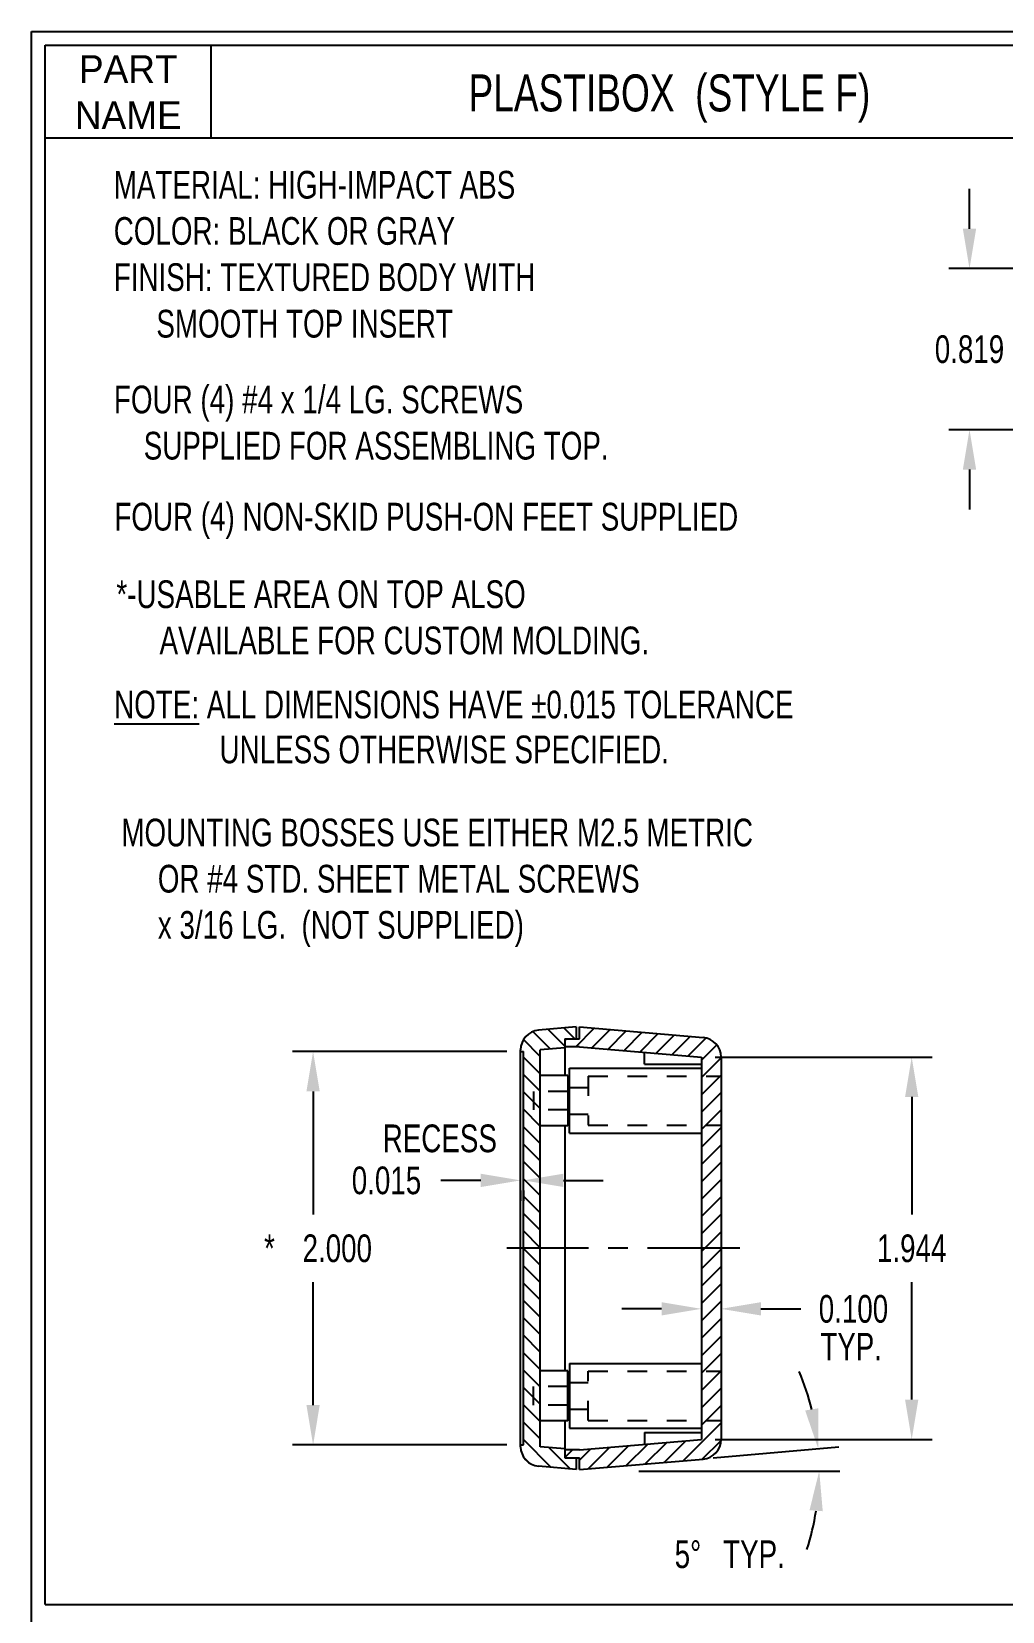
# Model space of a CAD drawing. Extents: x 0 to 11.4, y 0 to 17.4.
# Drawn here: x 0 to 4.94, y 9.41 to 17.44 of the extents above; entities that cross this region are included whole.
import ezdxf
from ezdxf.enums import TextEntityAlignment as Align

# ---------------------------------------------------------------- set-up
doc = ezdxf.new("R2010")
doc.units = 0
doc.header["$LTSCALE"] = 0.375
doc.linetypes.add('CENTER', pattern=[2, 1.25, -0.25, 0.25, -0.25])
doc.linetypes.add('HIDDEN', pattern=[0.375, 0.25, -0.125])
doc.layers.get('0').update_dxf_attribs({"linetype": 'CONTINUOUS'})
doc.layers.get('DEFPOINTS').update_dxf_attribs({"linetype": 'CONTINUOUS'})
for name, color, linetype in [('CENTER', 7, 'CENTER'), ('DIM', 7, 'CONTINUOUS'), ('HIDDEN', 7, 'HIDDEN'), ('OBJECT', 7, 'CONTINUOUS'), ('TEXT', 7, 'CONTINUOUS'), ('TITLE', 7, 'CONTINUOUS')]:
    doc.layers.add(name, color=color, linetype=linetype)
doc.styles.get("Standard").update_dxf_attribs({"font": 'TXT', "width": 0.75})
doc.styles.add('TXT', font='txt', dxfattribs={"width": 0.75})
doc.dimstyles.new('23NSTD', dxfattribs={"dimscale": 1.125, "dimtxt": 0.125, "dimasz": 0.18, "dimexe": 0.093, "dimexo": 0.063, "dimgap": 0.09, "dimtad": 0, "dimtih": 1, "dimtoh": 1, "dimzin": 0, "dimcen": 0.09, "dimazin": 3, "dimtfac": 1, "dimtofl": 0, "dimtmove": 0, "dimatfit": 3})
doc.dimstyles.new('23NSTDI', dxfattribs={"dimscale": 1.125, "dimtxt": 0.125, "dimasz": 0.18, "dimexe": 0.093, "dimexo": 0.063, "dimgap": 0.09, "dimtad": 0, "dimtih": 1, "dimtoh": 1, "dimzin": 0, "dimcen": 0.09, "dimazin": 3, "dimtfac": 1, "dimtix": 1, "dimtofl": 0, "dimtmove": 0, "dimatfit": 3})

# ---------------------------------------------------------------- blocks, each defined once
blk = doc.blocks.new('*D18')
at = {"color": 0, "linetype": 'BYBLOCK'}
for p, q in [((3.46579, 10.222112), (4.103982, 10.277946)), ((3.088259, 10.155417), (4.109332, 10.155417))]:
    blk.add_line(p, q, dxfattribs=at)
for start, end in [(13.925452, 22.850903), (342.149097, 351.074548)]:
    blk.add_arc((2.703469, 10.155417), 1.301238, start, end, dxfattribs=at)
for points in [[(3.999753, 10.474121), (3.933172, 10.463024), (3.999755, 10.268828)], [(3.955302, 9.956158), (4.022598, 9.950905), (4.004707, 10.155417)]]:
    blk.add_solid(points, dxfattribs=at)
at = {"layer": 'DEFPOINTS', "color": 0, "linetype": 'BYBLOCK'}
for p in [(3.395184, 10.215935), (4.003435, 10.212922), (2.703469, 10.155417), (2.703469, 10.155417), (3.017384, 10.155417)]:
    blk.add_point(p, dxfattribs=at)
at = {"color": 0, "linetype": 'BYBLOCK', "style": 'TXT', "width": 0.75}
for s, p in [('5%%d', (3.337111, 9.732419)), (' TYP.', (3.653517, 9.732419))]:
    blk.add_text(s, height=0.140625, dxfattribs=at).set_placement(p, align=Align.MIDDLE_CENTER)
blk = doc.blocks.new('*D1')
at = {"color": 0, "linetype": 'BYBLOCK'}
for p, q in [((3.761567, 12.566156), (3.559067, 12.566156)), ((4.181567, 12.566156), (4.384067, 12.566156)), ((3.964067, 12.514377), (3.964067, 12.461531)), ((3.979067, 12.514377), (3.979067, 12.461531))]:
    blk.add_line(p, q, dxfattribs=at)
for points in [[(3.761567, 12.599906), (3.761567, 12.532406), (3.964067, 12.566156)], [(4.181567, 12.599906), (4.181567, 12.532406), (3.979067, 12.566156)]]:
    blk.add_solid(points, dxfattribs=at)
at = {"layer": 'DEFPOINTS', "color": 0, "linetype": 'BYBLOCK'}
for p in [(3.964067, 12.585252), (3.964067, 12.566156), (3.979067, 12.585252)]:
    blk.add_point(p, dxfattribs=at)
at = {"color": 0, "linetype": 'BYBLOCK', "style": 'TXT', "width": 0.75}
blk.add_text('0.015', height=0.140625, dxfattribs=at).set_placement((3.282035, 12.566156), align=Align.MIDDLE_CENTER)
blk = doc.blocks.new('*D29')
at = {"color": 0, "linetype": 'BYBLOCK'}
for p, q in [((3.202969, 11.172335), (3.000469, 11.172335)), ((3.707969, 11.172335), (3.910469, 11.172335)), ((3.405469, 11.107826), (3.405469, 11.06771)), ((3.505469, 11.107826), (3.505469, 11.06771))]:
    blk.add_line(p, q, dxfattribs=at)
for points in [[(3.202969, 11.206085), (3.202969, 11.138585), (3.405469, 11.172335)], [(3.707969, 11.206085), (3.707969, 11.138585), (3.505469, 11.172335)]]:
    blk.add_solid(points, dxfattribs=at)
at = {"layer": 'DEFPOINTS', "color": 0, "linetype": 'BYBLOCK'}
for p in [(3.405469, 11.178701), (3.505469, 11.178701), (3.505469, 11.172335)]:
    blk.add_point(p, dxfattribs=at)
at = {"color": 0, "linetype": 'BYBLOCK', "style": 'TXT', "width": 0.75}
blk.add_text('0.100', height=0.140625, dxfattribs=at).set_placement((4.178711, 11.172335), align=Align.MIDDLE_CENTER)
blk = doc.blocks.new('*D16')
at = {"color": 0, "linetype": 'BYBLOCK'}
for p, q in [((3.893192, 13.220958), (2.804211, 13.220958)), ((2.908836, 13.018458), (2.908836, 12.392521)), ((2.908836, 11.423458), (2.908836, 12.049396)), ((3.893192, 11.220958), (2.804211, 11.220958))]:
    blk.add_line(p, q, dxfattribs=at)
for points in [[(2.875086, 13.018458), (2.942586, 13.018458), (2.908836, 13.220958)], [(2.875086, 11.423458), (2.942586, 11.423458), (2.908836, 11.220958)]]:
    blk.add_solid(points, dxfattribs=at)
at = {"layer": 'DEFPOINTS', "color": 0, "linetype": 'BYBLOCK'}
for p in [(2.908836, 13.220958), (3.964067, 13.220958), (3.964067, 11.220958)]:
    blk.add_point(p, dxfattribs=at)
at = {"color": 0, "linetype": 'BYBLOCK', "style": 'TXT', "width": 0.75}
for s, p in [('* ', (2.706687, 12.220958)), ('2.000', (3.031882, 12.220958))]:
    blk.add_text(s, height=0.140625, dxfattribs=at).set_placement(p, align=Align.MIDDLE_CENTER)
blk = doc.blocks.new('*X19')
at = {"color": 0}
for p, q in [((2.766356, 12.312297), (2.860391, 12.406333)), ((2.849336, 12.30689), (2.941877, 12.39943)), ((2.930825, 12.29999), (3.023363, 12.392528)), ((3.012314, 12.293091), (3.104849, 12.385626)), ((3.093803, 12.286191), (3.186335, 12.378723)), ((3.175292, 12.279292), (3.267821, 12.371821)), ((2.710395, 12.344725), (2.718349, 12.352679)), ((3.256781, 12.272393), (3.349307, 12.364919)), ((3.33827, 12.265493), (3.42962, 12.356844)), ((3.405469, 12.244303), (3.483504, 12.322338)), ((3.405469, 12.155915), (3.505469, 12.255915)), ((3.405469, 12.067527), (3.505469, 12.167527)), ((3.405469, 11.979138), (3.505469, 12.079138)), ((3.405469, 11.89075), (3.505469, 11.99075)), ((3.405469, 11.802362), (3.505469, 11.902362)), ((3.405469, 11.713973), (3.505469, 11.813973)), ((3.405469, 11.625585), (3.505469, 11.725585)), ((3.405469, 11.537197), (3.505469, 11.637197)), ((3.405469, 11.448808), (3.505469, 11.548808)), ((3.405469, 11.36042), (3.505469, 11.46042)), ((3.405469, 11.272032), (3.505469, 11.372032)), ((3.405469, 11.183643), (3.505469, 11.283643)), ((3.405469, 11.095255), (3.505469, 11.195255)), ((3.405469, 11.006867), (3.505469, 11.106867)), ((3.405469, 10.918478), (3.505469, 11.018478)), ((3.405469, 10.83009), (3.505469, 10.93009)), ((3.405469, 10.741702), (3.505469, 10.841702)), ((3.405469, 10.653313), (3.505469, 10.753313)), ((3.405469, 10.564925), (3.505469, 10.664925)), ((3.405469, 10.476537), (3.505469, 10.576537)), ((3.405469, 10.388148), (3.505469, 10.488148)), ((3.313079, 10.207371), (3.505469, 10.39976)), ((2.926807, 10.174651), (3.036468, 10.284312)), ((3.023375, 10.182831), (3.133032, 10.292488)), ((3.119943, 10.191011), (3.229596, 10.300664)), ((3.216511, 10.199191), (3.32616, 10.308839)), ((3.409648, 10.21555), (3.505377, 10.31128)), ((2.710395, 10.223405), (2.750051, 10.263061)), ((2.785469, 10.21009), (2.84334, 10.267961)), ((2.830238, 10.166471), (2.939904, 10.276136))]:
    blk.add_line(p, q, dxfattribs=at)
blk = doc.blocks.new('*X20')
at = {"color": 0}
for p, q in [((2.636923, 12.300707), (2.548732, 12.388899)), ((2.710395, 12.315624), (2.625895, 12.400124)), ((2.761728, 12.352679), (2.707172, 12.407235)), ((2.586469, 12.262774), (2.501013, 12.348229)), ((2.586469, 12.174385), (2.501469, 12.259385)), ((2.586469, 12.085997), (2.501469, 12.170997)), ((2.586469, 11.997609), (2.501469, 12.082609)), ((2.586469, 11.90922), (2.501469, 11.99422)), ((2.586469, 11.820832), (2.501469, 11.905832)), ((2.586469, 11.732444), (2.501469, 11.817444)), ((2.586469, 11.644055), (2.501469, 11.729055)), ((2.586469, 11.555667), (2.501469, 11.640667)), ((2.586469, 11.467279), (2.501469, 11.552279)), ((2.586469, 11.37889), (2.501469, 11.46389)), ((2.586469, 11.290502), (2.501469, 11.375502)), ((2.586469, 11.202114), (2.501469, 11.287114)), ((2.586469, 11.113725), (2.501469, 11.198725)), ((2.586469, 11.025337), (2.501469, 11.110337)), ((2.586469, 10.936948), (2.501469, 11.021948)), ((2.586469, 10.84856), (2.501469, 10.93356)), ((2.586469, 10.760172), (2.501469, 10.845172)), ((2.586469, 10.671783), (2.501469, 10.756783)), ((2.586469, 10.583395), (2.501469, 10.668395)), ((2.586469, 10.495007), (2.501469, 10.580007)), ((2.586469, 10.406618), (2.501469, 10.491618)), ((2.586469, 10.31823), (2.501469, 10.40323)), ((2.642532, 10.173778), (2.501469, 10.314842)), ((2.533965, 10.193957), (2.501361, 10.226561)), ((2.739395, 10.165304), (2.629389, 10.27531))]:
    blk.add_line(p, q, dxfattribs=at)
blk = doc.blocks.new('*D30')
at = {"color": 0, "linetype": 'BYBLOCK'}
for p, q in [((3.476344, 12.259804), (4.579435, 12.259804)), ((4.47481, 12.057304), (4.47481, 11.459242)), ((4.47481, 10.518054), (4.47481, 11.116117)), ((3.476344, 10.315554), (4.579435, 10.315554))]:
    blk.add_line(p, q, dxfattribs=at)
for points in [[(4.44106, 12.057304), (4.50856, 12.057304), (4.47481, 12.259804)], [(4.44106, 10.518054), (4.50856, 10.518054), (4.47481, 10.315554)]]:
    blk.add_solid(points, dxfattribs=at)
at = {"layer": 'DEFPOINTS', "color": 0, "linetype": 'BYBLOCK'}
for p in [(3.405469, 12.259804), (4.47481, 12.259804), (3.405469, 10.315554)]:
    blk.add_point(p, dxfattribs=at)
at = {"color": 0, "linetype": 'BYBLOCK', "style": 'TXT', "width": 0.75}
blk.add_text('1.944', height=0.140625, dxfattribs=at).set_placement((4.47481, 11.287679), align=Align.MIDDLE_CENTER)
blk = doc.blocks.new('*D42')
at = {"color": 0, "linetype": 'BYBLOCK'}
for p, q in [((4.768779, 16.435174), (4.768779, 16.637674)), ((5.163728, 16.232674), (4.664154, 16.232674)), ((5.200217, 15.413674), (4.664154, 15.413674)), ((4.768779, 15.211174), (4.768779, 15.008674))]:
    blk.add_line(p, q, dxfattribs=at)
for points in [[(4.735029, 16.435174), (4.802529, 16.435174), (4.768779, 16.232674)], [(4.735029, 15.211174), (4.802529, 15.211174), (4.768779, 15.413674)]]:
    blk.add_solid(points, dxfattribs=at)
at = {"layer": 'DEFPOINTS', "color": 0, "linetype": 'BYBLOCK'}
for p in [(4.768779, 16.232674), (5.234603, 16.232674), (5.271092, 15.413674)]:
    blk.add_point(p, dxfattribs=at)
at = {"color": 0, "linetype": 'BYBLOCK', "style": 'TXT', "width": 0.75}
blk.add_text('0.819', height=0.140625, dxfattribs=at).set_placement((4.768779, 15.823174), align=Align.MIDDLE_CENTER)

msp = doc.modelspace()

# ---------------------------------------------------------------- linework, layer by layer
at = {"layer": 'CENTER'}
msp.add_line((3.601056, 11.252407), (2.415866, 11.252407), dxfattribs=at)
at = {"layer": 'HIDDEN'}
for p, q in [((2.830469, 12.127407), (3.505469, 12.127407)), ((2.830469, 12.127407), (2.830469, 11.877407)), ((2.726395, 12.049407), (2.551395, 12.049407)), ((2.551395, 12.049407), (2.551395, 11.955407)), ((2.735395, 12.069907), (2.830469, 12.069907)), ((2.726395, 11.955407), (2.551395, 11.955407)), ((2.735395, 11.934907), (2.830469, 11.934907)), ((2.830469, 11.877407), (3.505469, 11.877407)), ((2.830469, 10.627407), (3.505469, 10.627407)), ((2.830469, 10.377407), (2.830469, 10.627407)), ((2.551395, 10.455407), (2.551395, 10.549407)), ((2.726395, 10.549407), (2.551395, 10.549407)), ((2.735395, 10.569907), (2.830469, 10.569907)), ((2.726395, 10.455407), (2.551395, 10.455407)), ((2.735395, 10.434907), (2.830469, 10.434907)), ((2.830469, 10.377407), (3.505469, 10.377407))]:
    msp.add_line(p, q, dxfattribs=at)
at = {"layer": 'OBJECT'}
for p, q in [((2.769395, 12.377407), (2.577753, 12.36064)), ((2.769395, 12.377407), (2.769395, 12.317407)), ((2.785469, 12.377407), (3.414184, 12.324151)), ((2.785469, 12.317407), (2.785469, 12.377407)), ((2.710395, 12.317407), (2.710395, 12.129907)), ((2.710395, 12.317407), (2.785469, 12.317407)), ((2.486469, 10.243793), (2.486469, 12.261021)), ((2.486469, 12.252407), (2.501469, 12.252407)), ((2.501469, 10.252407), (2.501469, 12.252407)), ((2.710395, 12.271863), (2.586469, 12.261021)), ((2.586469, 10.243793), (2.586469, 12.261021)), ((2.785469, 12.277025), (2.710395, 12.277025)), ((2.785469, 12.277025), (3.405469, 12.224532)), ((3.115542, 12.188901), (3.115542, 12.251397)), ((3.405469, 12.224532), (3.405469, 10.280282)), ((3.505469, 12.224532), (3.505469, 10.280282)), ((2.726395, 12.129907), (2.586469, 12.129907)), ((2.726395, 12.129907), (2.726395, 11.874907)), ((2.735395, 12.167407), (3.405469, 12.167407)), ((2.735395, 11.837407), (2.735395, 12.167407)), ((3.115542, 12.188901), (3.405469, 12.188901)), ((2.726395, 11.874907), (2.586469, 11.874907)), ((2.710395, 11.874907), (2.710395, 10.629907)), ((2.735395, 11.837407), (3.405469, 11.837407)), ((2.726395, 10.629907), (2.586469, 10.629907)), ((2.726395, 10.374907), (2.726395, 10.629907)), ((2.735395, 10.667407), (3.405469, 10.667407)), ((2.735395, 10.667407), (2.735395, 10.337407)), ((2.726395, 10.374907), (2.586469, 10.374907)), ((2.710395, 10.374907), (2.710395, 10.187407)), ((2.735395, 10.337407), (3.405469, 10.337407)), ((2.785469, 10.227789), (3.405469, 10.280282)), ((3.115542, 10.315913), (3.405469, 10.315913)), ((3.115542, 10.315913), (3.115542, 10.253417)), ((2.486469, 10.252407), (2.501469, 10.252407)), ((2.710395, 10.232951), (2.586469, 10.243793)), ((2.785469, 10.227789), (2.710395, 10.227789)), ((2.769395, 10.127407), (2.577753, 10.144173)), ((2.710395, 10.187407), (2.785469, 10.187407)), ((2.769395, 10.187407), (2.769395, 10.127407)), ((2.785469, 10.127407), (2.785469, 10.187407)), ((2.785469, 10.127407), (3.414184, 10.180663))]:
    msp.add_line(p, q, dxfattribs=at)
for centre, start, end in [((2.586469, 12.261021), 95, 180), ((3.405469, 12.224532), 0, 85), ((3.405469, 10.280282), 275, 0), ((2.586469, 10.243793), 180, 265)]:
    msp.add_arc(centre, 0.1, start, end, dxfattribs=at)
at = {"layer": 'TITLE'}
for p, q in [((0, 0), (0, 17.4375)), ((0, 17.4375), (11.385, 17.4375)), ((0.06975, 17.36775), (11.31525, 17.36775)), ((0.06975, 9.441266), (0.06975, 17.36775)), ((0.9135, 16.8975), (0.9135, 17.36775)), ((0.06975, 16.8975), (11.31525, 16.8975)), ((0.06975, 9.441266), (11.31525, 9.441266))]:
    msp.add_line(p, q, dxfattribs=at)

# ---------------------------------------------------------------- block references
at = {"layer": 'OBJECT'}
for name in ['*X20', '*X19']:
    msp.add_blockref(name, (0, -0.035272), dxfattribs=at)

# ---------------------------------------------------------------- texts
at = {"layer": 'DIM', "style": 'TXT', "width": 0.75}
for s, height, p in [('RECESS', 0.140906, (1.784955, 11.740751)), ('TYP.', 0.14, (4.011314, 10.682357))]:
    msp.add_text(s, height=height, dxfattribs=at).set_placement(p)
at = {"layer": 'TEXT', "style": 'TXT'}
for s, p in [('PART', (0.491625, 17.176964)), ('NAME', (0.491625, 16.942589))]:
    msp.add_text(s, height=0.140625, dxfattribs=at).set_placement(p, align=Align.CENTER)
at = {"layer": 'TEXT', "style": 'TXT', "width": 0.75}
msp.add_text('PLASTIBOX  (STYLE F)', height=0.188, dxfattribs=at).set_placement((3.242855, 17.031826), align=Align.CENTER)
at = {"layer": 'TEXT', "width": 0.75}
for s, p in [('MATERIAL: HIGH-IMPACT ABS', (0.417652, 16.588502)), ('COLOR: BLACK OR GRAY', (0.417652, 16.353658)), ('FINISH: TEXTURED BODY WITH', (0.417652, 16.118814)), ('SMOOTH TOP INSERT', (0.634377, 15.882165)), ('FOUR (4) #4 x 1/4 LG. SCREWS', (0.418708, 15.496854)), ('SUPPLIED FOR ASSEMBLING TOP.', (0.570148, 15.26201)), ('FOUR (4) NON-SKID PUSH-ON FEET SUPPLIED', (0.42063, 14.901096)), ('*-USABLE AREA ON TOP ALSO', (0.431233, 14.506914)), ('AVAILABLE FOR CUSTOM MOLDING.', (0.650585, 14.27207)), ('%%UNOTE:%%U ALL DIMENSIONS HAVE %%P0.015 TOLERANCE', (0.419655, 13.946006)), ('UNLESS OTHERWISE SPECIFIED.', (0.955492, 13.717879)), ('MOUNTING BOSSES USE EITHER M2.5 METRIC', (0.456245, 13.29559)), ('OR #4 STD. SHEET METAL SCREWS', (0.641814, 13.060746)), ('x 3/16 LG.  (NOT SUPPLIED)', (0.641814, 12.825902))]:
    msp.add_text(s, height=0.140906, dxfattribs=at).set_placement(p)

# ---------------------------------------------------------------- dimensions: what is measured, and where the dimension line sits
at = {"layer": 'DIM'}
dim = msp.add_linear_dim(base=(4.768779, 16.232674), p1=(5.271092, 15.413674), p2=(5.234603, 16.232674), angle=90, dimstyle='23NSTDI', dxfattribs=at)
dim.commit()
dim.dimension.update_dxf_attribs({"geometry": '*D42', "text_midpoint": (4.768779, 15.823174)})
dim = msp.add_linear_dim(base=(1.431238, 12.252407), p1=(2.486469, 10.252407), p2=(2.486469, 12.252407), angle=90, text='* <>', dimstyle='23NSTD', dxfattribs=at)
dim.commit()
dim.dimension.update_dxf_attribs({"geometry": '*D16', "text_midpoint": (1.431238, 11.252407), "insert": (-1.477598, -0.968552)})
dim = msp.add_linear_dim(base=(4.47481, 12.224532), p1=(3.405469, 10.280282), p2=(3.405469, 12.224532), angle=90, dimstyle='23NSTD', dxfattribs=at)
dim.commit()
dim.dimension.update_dxf_attribs({"geometry": '*D30', "text_midpoint": (4.47481, 11.252407), "insert": (0, -0.035272)})
for base, p1, p2, picture, middle, set_off in [((2.486469, 11.597604), (2.501469, 11.6167), (2.486469, 11.6167), '*D1', (1.804437, 11.597604), (-1.477598, -0.968552)), ((3.505469, 10.944458), (3.405469, 10.950824), (3.505469, 10.950824), '*D29', (4.178711, 10.944458), (0, -0.227877))]:
    dim = msp.add_linear_dim(base=base, p1=p1, p2=p2, dimstyle='23NSTD', dxfattribs=at)
    dim.commit()
    dim.dimension.update_dxf_attribs({"geometry": picture, "text_midpoint": middle, "insert": set_off})
dim = msp.add_angular_dim_2l(base=(4.003435, 10.17765), line1=((2.703469, 10.120145), (3.017384, 10.120145)), line2=((2.703469, 10.120145), (3.395184, 10.180663)), text='<> TYP.', dimstyle='23NSTD', dxfattribs=at)
dim.commit()
dim.dimension.update_dxf_attribs({"geometry": '*D18', "text_midpoint": (3.565627, 9.697147), "dimtype": 130, "insert": (0, -0.035272)})

doc.saveas('drawing.dxf')
